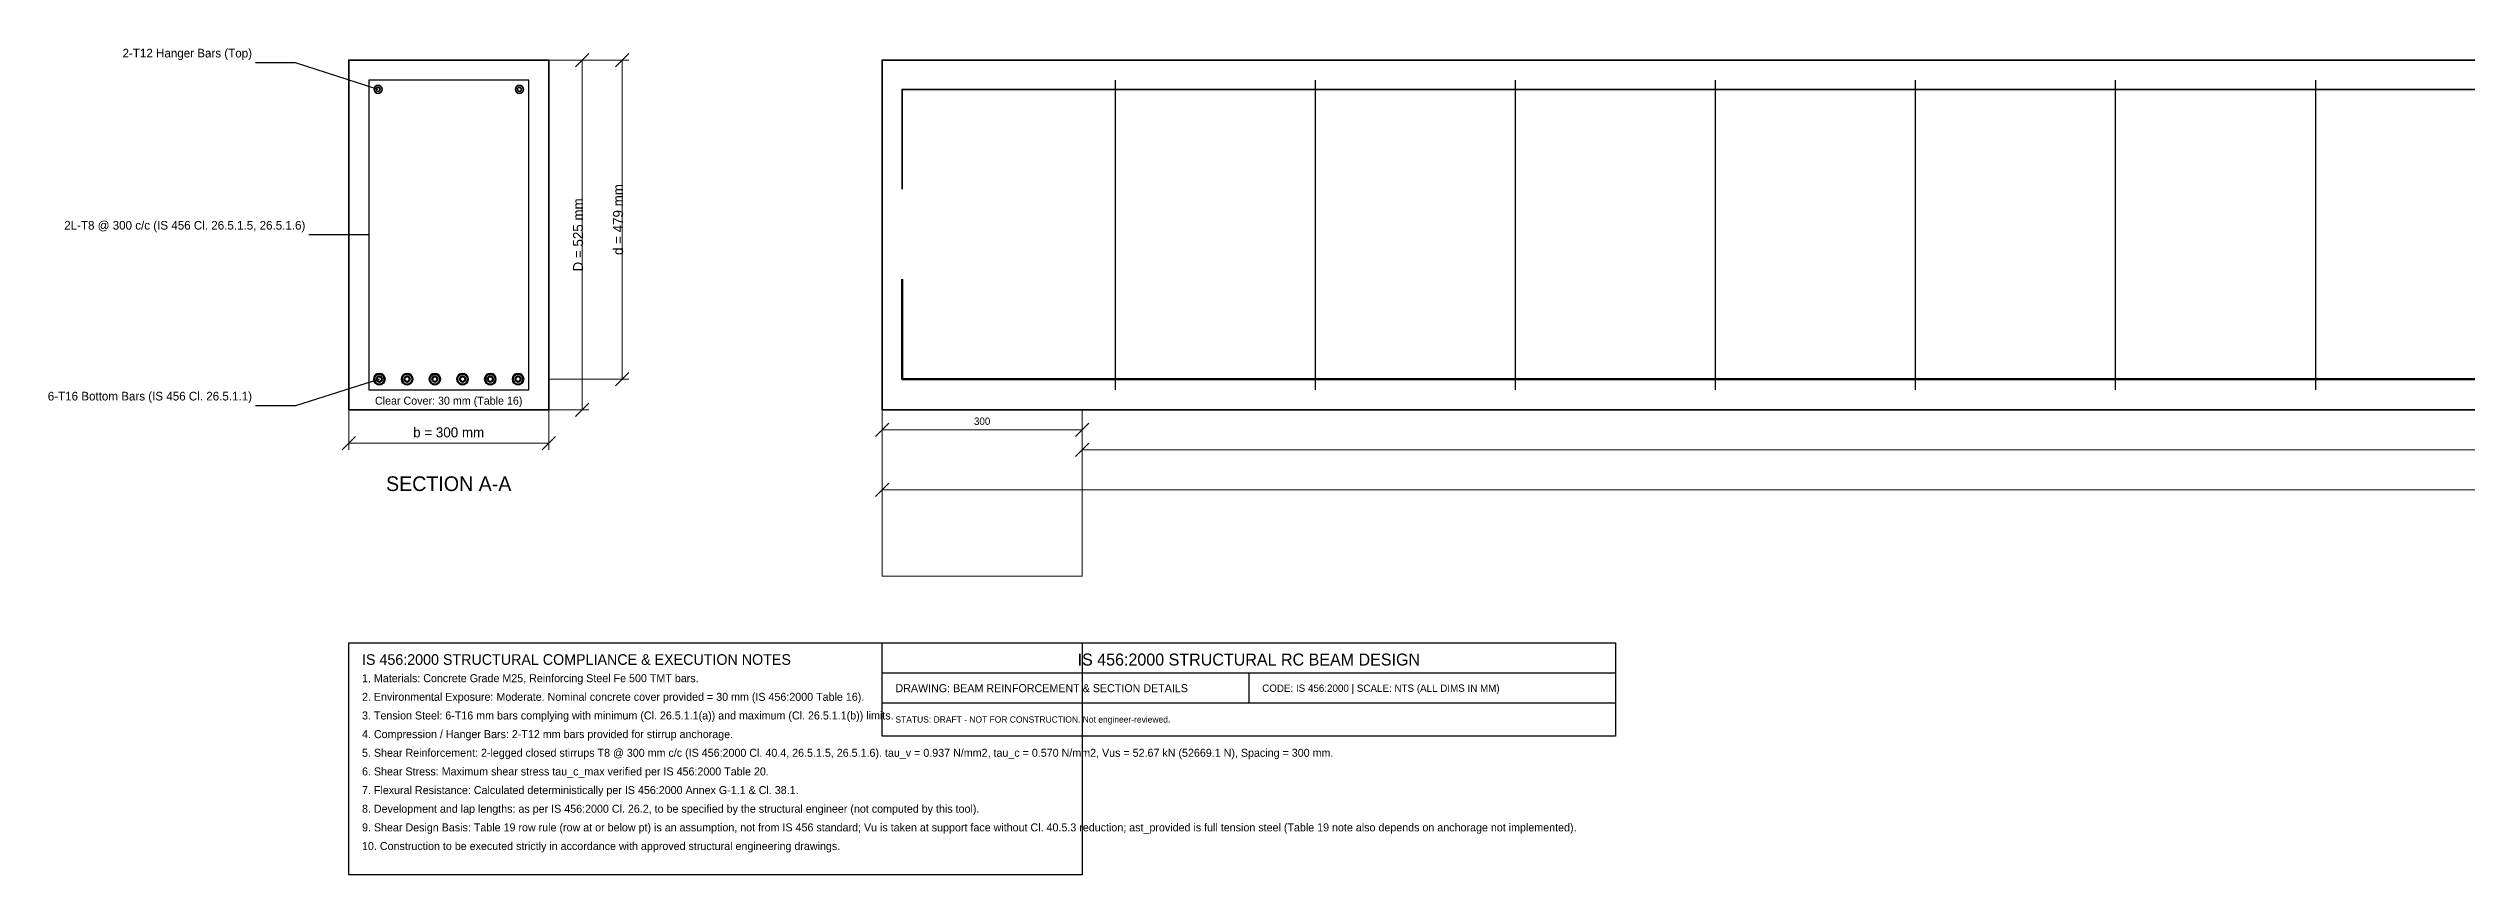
# Model space of a CAD drawing. Header units: millimetres. Extents: x -450 to 6910, y -698 to 596.
# Drawn here: x -450 to 3176, y -698 to 543 of the extents above; entities that cross this region are included whole.
import ezdxf
from ezdxf.enums import TextEntityAlignment as Align

# ---------------------------------------------------------------- set-up
doc = ezdxf.new("R2010")
doc.units = ezdxf.units.MM
for name, color, linetype, lineweight in [('ANNOTATIONS', 6, 'Continuous', 25), ('DIMENSIONS', 2, 'Continuous', 18), ('HATCH', 8, 'Continuous', 13), ('OUTLINE', 7, 'Continuous', 35), ('REBAR_MAIN', 1, 'Continuous', 50), ('REBAR_TOP', 3, 'Continuous', 35), ('STIRRUPS', 4, 'Continuous', 25), ('TITLE_BLOCK', 5, 'Continuous', 25)]:
    doc.layers.add(name, color=color, linetype=linetype, lineweight=lineweight)

msp = doc.modelspace()

# ---------------------------------------------------------------- linework, layer by layer
at = {"layer": 'ANNOTATIONS'}
for p, q in [((-80, 521), (-140, 521)), ((44, 481), (-80, 521)), ((30, 262.5), (-60, 262.5)), ((46, 46), (-80, 6)), ((-80, 6), (-140, 6))]:
    msp.add_line(p, q, dxfattribs=at)
at = {"layer": 'DIMENSIONS'}
for p, q in [((300, 525), (360, 525)), ((300, 525), (420, 525)), ((340, 515), (360, 535)), ((350, 0), (350, 525)), ((400, 515), (420, 535)), ((410, 46), (410, 525)), ((300, 46), (420, 46)), ((400, 36), (420, 56)), ((0, 0), (0, -60)), ((300, 0), (300, -60)), ((300, 0), (360, 0)), ((340, -10), (360, 10)), ((800, 0), (800, -130)), ((800, 0), (800, -40)), ((1100, 0), (1100, -70)), ((1100, 0), (1100, -40)), ((790, -40), (810, -20)), ((800, -30), (1100, -30)), ((1090, -40), (1110, -20)), ((-10, -60), (10, -40)), ((0, -50), (300, -50)), ((290, -60), (310, -40)), ((1090, -70), (1110, -50)), ((1100, -60), (6600, -60)), ((790, -130), (810, -110)), ((800, -120), (6900, -120))]:
    msp.add_line(p, q, dxfattribs=at)
at = {"layer": 'HATCH'}
msp.add_lwpolyline([(800, -250), (1100, -250), (1100, 0), (800, 0), (800, -250)], close=True, dxfattribs=at)
at = {"layer": 'OUTLINE'}
for points in [[(0, 0), (300, 0), (300, 525), (0, 525), (0, 0)], [(800, 0), (6900, 0), (6900, 525), (800, 525), (800, 0)]]:
    msp.add_lwpolyline(points, close=True, dxfattribs=at)
at = {"layer": 'REBAR_MAIN'}
msp.add_lwpolyline([(830, 196), (830, 46), (6870, 46), (6870, 196)], dxfattribs=at)
for centre, radius in [((46, 46), 8), ((46, 46), 4), ((87.6, 46), 8), ((87.6, 46), 4), ((129.2, 46), 8), ((129.2, 46), 4), ((170.8, 46), 8), ((170.8, 46), 4), ((212.4, 46), 8), ((212.4, 46), 4), ((254, 46), 8), ((254, 46), 4)]:
    msp.add_circle(centre, radius, dxfattribs=at)
at = {"layer": 'REBAR_TOP'}
msp.add_lwpolyline([(830, 331), (830, 481), (6870, 481), (6870, 331)], dxfattribs=at)
for centre, radius in [((44, 481), 6), ((44, 481), 3), ((256, 481), 6), ((256, 481), 3)]:
    msp.add_circle(centre, radius, dxfattribs=at)
at = {"layer": 'STIRRUPS'}
for p, q in [((1150, 30), (1150, 495)), ((1450, 30), (1450, 495)), ((1750, 30), (1750, 495)), ((2050, 30), (2050, 495)), ((2350, 30), (2350, 495)), ((2650, 30), (2650, 495)), ((2950, 30), (2950, 495))]:
    msp.add_line(p, q, dxfattribs=at)
msp.add_lwpolyline([(30, 30), (270, 30), (270, 495), (30, 495), (30, 30)], close=True, dxfattribs=at)
at = {"layer": 'TITLE_BLOCK'}
for p, q in [((800, -395), (1900, -395)), ((1350, -395), (1350, -440)), ((800, -440), (1900, -440))]:
    msp.add_line(p, q, dxfattribs=at)
for points in [[(0, -350), (1100, -350), (1100, -698), (0, -698), (0, -350)], [(800, -350), (1900, -350), (1900, -490), (800, -490), (800, -350)]]:
    msp.add_lwpolyline(points, close=True, dxfattribs=at)

# ---------------------------------------------------------------- texts
at = {"layer": 'ANNOTATIONS'}
for s, p in [('2-T12 Hanger Bars (Top)', (-145, 525)), ('2L-T8 @ 300 c/c (IS 456 Cl. 26.5.1.5, 26.5.1.6)', (-65, 266.5)), ('6-T16 Bottom Bars (IS 456 Cl. 26.5.1.1)', (-145, 10))]:
    msp.add_text(s, height=13, dxfattribs=at).set_placement(p, align=Align.BOTTOM_RIGHT)
msp.add_text('Clear Cover: 30 mm (Table 16)', height=12, dxfattribs=at).set_placement((150, 4), align=Align.BOTTOM_CENTER)
msp.add_text('SECTION A-A', height=22, dxfattribs=at).set_placement((150, -100), align=Align.TOP_CENTER)
for s, p in [('1. Materials: Concrete Grade M25, Reinforcing Steel Fe 500 TMT bars.', (20, -403)), ('2. Environmental Exposure: Moderate. Nominal concrete cover provided = 30 mm (IS 456:2000 Table 16).', (20, -431)), ('3. Tension Steel: 6-T16 mm bars complying with minimum (Cl. 26.5.1.1(a)) and maximum (Cl. 26.5.1.1(b)) limits.', (20, -459)), ('4. Compression / Hanger Bars: 2-T12 mm bars provided for stirrup anchorage.', (20, -487)), ('5. Shear Reinforcement: 2-legged closed stirrups T8 @ 300 mm c/c (IS 456:2000 Cl. 40.4, 26.5.1.5, 26.5.1.6). tau_v = 0.937 N/mm2, tau_c = 0.570 N/mm2, Vus = 52.67 kN (52669.1 N), Spacing = 300 mm.', (20, -515)), ('6. Shear Stress: Maximum shear stress tau_c_max verified per IS 456:2000 Table 20.', (20, -543)), ('7. Flexural Resistance: Calculated deterministically per IS 456:2000 Annex G-1.1 & Cl. 38.1.', (20, -571)), ('8. Development and lap lengths: as per IS 456:2000 Cl. 26.2, to be specified by the structural engineer (not computed by this tool).', (20, -599)), ('9. Shear Design Basis: Table 19 row rule (row at or below pt) is an assumption, not from IS 456 standard; Vu is taken at support face without Cl. 40.5.3 reduction; ast_provided is full tension steel (Table 19 note also depends on anchorage not implemented).', (20, -627)), ('10. Construction to be executed strictly in accordance with approved structural engineering drawings.', (20, -655))]:
    msp.add_text(s, height=12, dxfattribs=at).set_placement(p, align=Align.MIDDLE_LEFT)
at = {"layer": 'DIMENSIONS'}
for s, p in [('d = 479 mm', (416, 285.5)), ('D = 525 mm', (356, 262.5))]:
    msp.add_text(s, height=15, rotation=90, dxfattribs=at).set_placement(p, align=Align.BOTTOM_CENTER)
for s, height, p in [('b = 300 mm', 15, (150, -46)), ('300', 11, (950, -26))]:
    msp.add_text(s, height=height, dxfattribs=at).set_placement(p, align=Align.BOTTOM_CENTER)
at = {"layer": 'TITLE_BLOCK'}
for s, height, p in [('IS 456:2000 STRUCTURAL COMPLIANCE & EXECUTION NOTES', 16, (20, -375)), ('DRAWING: BEAM REINFORCEMENT & SECTION DETAILS', 12, (820, -418)), ('CODE: IS 456:2000 | SCALE: NTS (ALL DIMS IN MM)', 11, (1370, -418)), ('STATUS: DRAFT - NOT FOR CONSTRUCTION. Not engineer-reviewed.', 9.5, (820, -465))]:
    msp.add_text(s, height=height, dxfattribs=at).set_placement(p, align=Align.MIDDLE_LEFT)
msp.add_text('IS 456:2000 STRUCTURAL RC BEAM DESIGN', height=18, dxfattribs=at).set_placement((1350, -375), align=Align.MIDDLE_CENTER)

doc.saveas('drawing.dxf')
